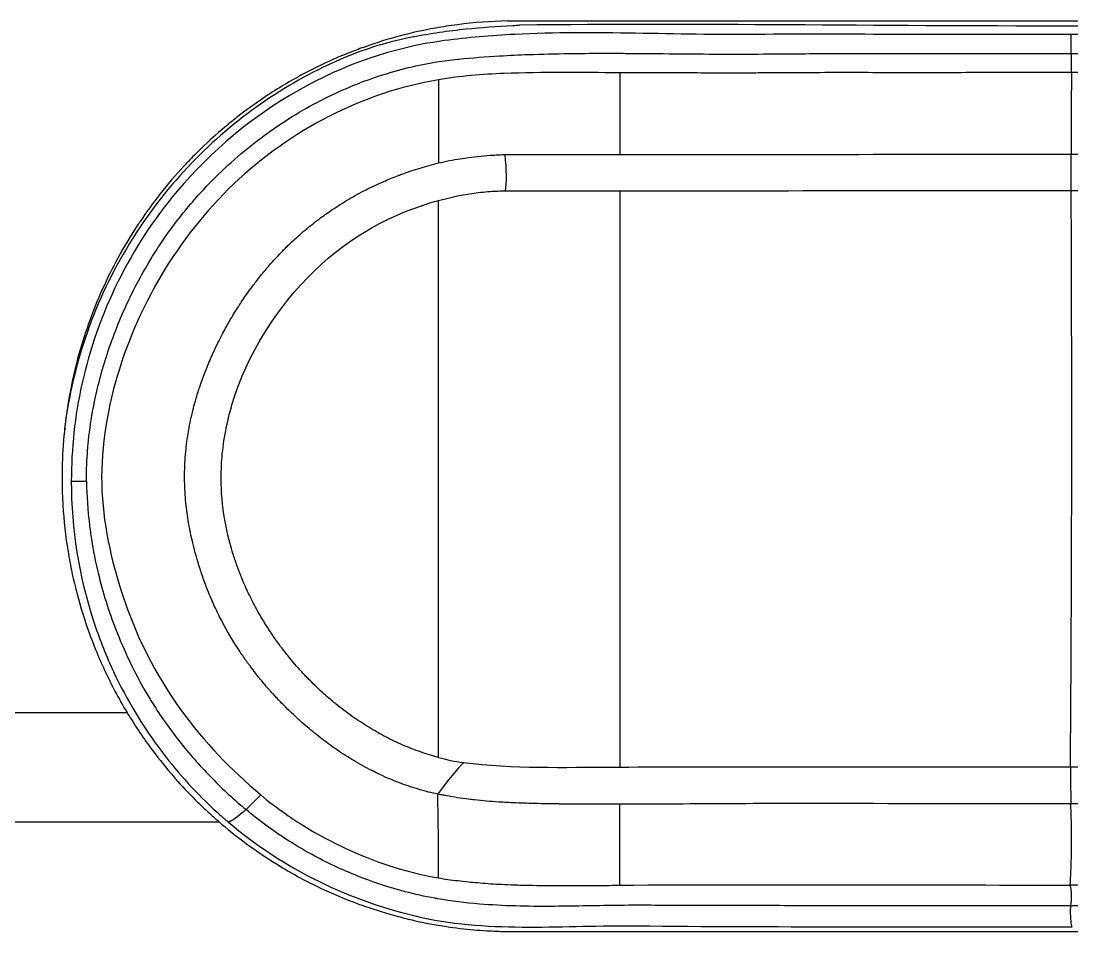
# Model space of a CAD drawing. Header units: millimetres. Extents: x 0 to 4378, y 0 to 2376.
# Drawn here: x 765.62 to 777.22, y 1974.4 to 1984.46 of the extents above; entities that cross this region are included whole.
import ezdxf

# ---------------------------------------------------------------- set-up
doc = ezdxf.new("R2010")
doc.units = ezdxf.units.MM
doc.header["$LTSCALE"] = 0.2

# ---------------------------------------------------------------- blocks, each defined once
blk = doc.blocks.new('A$Ce3085cef_1')
for p, q in [((-6.228, -181.938), (-0.09, -181.938)), ((-0.09, -181.938), (6.228, -181.938)), ((-11.04, -187.015), (-10.872, -187.015)), ((-6.988, -187.523), (-6.988, -187.523)), ((-6.988, -187.906), (-6.988, -187.906)), ((-10.424, -189.566), (-10.424, -189.566)), ((-0.005, -191.927), (0.003, -191.927))]:
    blk.add_line(p, q)
for centre, major_axis, ratio, start_param, end_param in [((-4.974, -184.743), (-0.003, 9.195), 0.001532, 1.32558, 1.425488), ((0.124, -668.912), (0.067, -506.486), 0.000456, 3.424121, 3.430436), ((-6.986, -184.849), (0, -9.199), 0.000256, 4.463745, 4.565611), ((-6.293, -183.492), (-0.027, 0.358), 0.131782, 3.604181, 4.930859), ((0.069, -181.883), (41.488, 0.185), 0.036589, 4.559242, 4.590015), ((-0.007, -183.497), (0, -0.355), 0.003264, 0.504066, 1.824925), ((-6.563, -185.29), (0.478, -4.846), 0.710711, 6.022506, 6.101881), ((-6.921, -190.412), (-0.245, -0.32), 0.075438, 3.612818, 4.92806), ((-0.01, -190.482), (-0.005, 0.357), 0.003776, 0.498716, 1.824805), ((-5.031, -346.399), (0.037, 181.913), 0.000114, 5.731563, 5.741)]:
    blk.add_ellipse(centre, major_axis=major_axis, ratio=ratio, start_param=start_param, end_param=end_param)
for points, knots in [([(-6.228, -181.938), (-6.412, -181.942), (-6.596, -181.955), (-6.778, -181.979), (-6.86, -181.989), (-6.941, -182.002), (-7.023, -182.017), (-7.154, -182.04), (-7.284, -182.069), (-7.413, -182.103), (-7.542, -182.138), (-7.669, -182.177), (-7.795, -182.222), (-7.822, -182.231), (-7.849, -182.241), (-7.876, -182.251), (-8.038, -182.311), (-8.197, -182.38), (-8.351, -182.457), (-8.411, -182.486), (-8.469, -182.517), (-8.528, -182.549), (-8.674, -182.629), (-8.816, -182.716), (-8.954, -182.81), (-9.038, -182.868), (-9.12, -182.928), (-9.201, -182.991), (-9.244, -183.025), (-9.287, -183.059), (-9.329, -183.094), (-9.445, -183.191), (-9.556, -183.292), (-9.663, -183.399), (-9.709, -183.445), (-9.754, -183.492), (-9.798, -183.539), (-9.89, -183.638), (-9.978, -183.742), (-10.062, -183.848), (-10.139, -183.946), (-10.212, -184.047), (-10.282, -184.151), (-10.288, -184.16), (-10.294, -184.169), (-10.301, -184.179), (-10.381, -184.3), (-10.457, -184.426), (-10.527, -184.554), (-10.587, -184.665), (-10.644, -184.778), (-10.695, -184.893), (-10.752, -185.019), (-10.804, -185.148), (-10.85, -185.278), (-10.895, -185.404), (-10.935, -185.533), (-10.97, -185.662), (-10.999, -185.772), (-11.025, -185.884), (-11.047, -185.996), (-11.052, -186.017), (-11.056, -186.039), (-11.06, -186.06), (-11.077, -186.157), (-11.092, -186.255), (-11.104, -186.353), (-11.109, -186.39), (-11.113, -186.427), (-11.117, -186.464), (-11.131, -186.599), (-11.139, -186.734), (-11.142, -186.869), (-11.144, -186.989), (-11.142, -187.108), (-11.136, -187.227), (-11.135, -187.244), (-11.134, -187.261), (-11.133, -187.278), (-11.123, -187.45), (-11.104, -187.621), (-11.076, -187.79), (-11.063, -187.868), (-11.049, -187.945), (-11.033, -188.021), (-11.028, -188.043), (-11.023, -188.065), (-11.018, -188.087), (-10.984, -188.237), (-10.943, -188.386), (-10.896, -188.531), (-10.86, -188.643), (-10.819, -188.753), (-10.776, -188.862), (-10.711, -189.021), (-10.638, -189.178), (-10.558, -189.329), (-10.515, -189.41), (-10.471, -189.489), (-10.424, -189.566)], [-1.064165, -1.064165, -1.064165, -1.064165, -1.007984, -1.007984, -1.007984, -0.982813, -0.982813, -0.982813, -0.942169, -0.942169, -0.942169, -0.901565, -0.901565, -0.901565, -0.892861, -0.892861, -0.892861, -0.840408, -0.840408, -0.840408, -0.820299, -0.820299, -0.820299, -0.769769, -0.769769, -0.769769, -0.738884, -0.738884, -0.738884, -0.722398, -0.722398, -0.722398, -0.676906, -0.676906, -0.676906, -0.657336, -0.657336, -0.657336, -0.61643, -0.61643, -0.61643, -0.578877, -0.578877, -0.578877, -0.575507, -0.575507, -0.575507, -0.531613, -0.531613, -0.531613, -0.493764, -0.493764, -0.493764, -0.452107, -0.452107, -0.452107, -0.411612, -0.411612, -0.411612, -0.377162, -0.377162, -0.377162, -0.370561, -0.370561, -0.370561, -0.340832, -0.340832, -0.340832, -0.329687, -0.329687, -0.329687, -0.288774, -0.288774, -0.288774, -0.252608, -0.252608, -0.252608, -0.24744, -0.24744, -0.24744, -0.195076, -0.195076, -0.195076, -0.171138, -0.171138, -0.171138, -0.164277, -0.164277, -0.164277, -0.117235, -0.117235, -0.117235, -0.08115, -0.08115, -0.08115, -0.028047, -0.028047, -0.028047, -0.000008, -0.000008, -0.000008, -0.000008]), ([(-0.005, -182.086), (-0.582, -182.086), (-1.249, -182.087), (-1.915, -182.086), (-2.004, -182.086), (-2.495, -182.085), (-2.985, -182.081), (-4.368, -182.097), (-5.262, -182.042), (-6.147, -182.086), (-6.406, -182.099), (-6.665, -182.121), (-8.06, -182.304), (-9.121, -182.928), (-10.386, -184.422), (-10.915, -185.499), (-11.04, -186.656), (-11.04, -187.015)], [-110.190469, -110.190469, -110.190469, -110.190469, -108.47688, -108.211247, -108.211247, -108.211247, -106.754335, -106.754335, -104.09027, -104.09027, -104.09027, -103.311035, -103.311035, -99.867736, -99.867736, -97.495612, -96.425052, -96.425052, -96.425052, -96.425052]), ([(-7.269, -182.113), (-7.076, -182.074), (-6.88, -182.046), (-6.684, -182.026), (-6.513, -182.009), (-6.34, -181.997), (-6.168, -181.988), (-6.143, -181.986), (-6.119, -181.985), (-6.094, -181.984)], [0, 0, 0, 0, 0.0591657, 0.0591657, 0.0591657, 0.1108932, 0.1108932, 0.1108932, 0.1183326, 0.1183326, 0.1183326, 0.1183326]), ([(6.102, -181.984), (4.069, -181.961), (2.036, -181.992), (0.004, -181.994), (-2.242, -181.996), (-4.07, -181.961), (-6.094, -181.984)], [-1.156807, -1.156807, -1.156807, -1.156807, -0.607264, -0.607264, -0.607264, 0, 0, 0, 0]), ([(11.045, -187.015), (11.045, -186.656), (10.92, -185.498), (10.391, -184.422), (9.127, -182.928), (8.065, -182.304), (6.67, -182.121), (6.412, -182.099), (6.153, -182.086), (5.267, -182.042), (4.373, -182.097), (2.99, -182.081), (2.5, -182.085), (2.01, -182.086), (1.92, -182.086), (1.252, -182.087), (0.58, -182.086), (-0.002, -182.086), (-0.005, -182.086)], [-123.959245, -123.959245, -123.959245, -123.959245, -122.889524, -120.519259, -120.519259, -117.078659, -117.078659, -116.300035, -116.300035, -116.300035, -113.638059, -113.638059, -112.182288, -112.182288, -112.182288, -111.916864, -110.197458, -110.190469, -110.190469, -110.190469, -110.190469]), ([(-7.269, -182.113), (-7.53, -182.166), (-7.786, -182.241), (-8.644, -182.605), (-9.198, -182.985), (-9.911, -183.705), (-10.133, -183.98), (-10.523, -184.581), (-10.689, -184.908), (-10.949, -185.588), (-11.042, -185.941), (-11.106, -186.372), (-11.115, -186.445), (-11.122, -186.519)], [-6.828206, -6.828206, -6.828206, -6.828206, -6.019079, -6.019079, -4.012719, -4.012719, -2.945999, -2.945999, -1.839413, -1.839413, -0.737114, -0.737114, -0.514398, -0.514398, -0.514398, -0.514398]), ([(-10.872, -187.015), (-10.872, -187.008), (-10.872, -187.002), (-10.872, -186.996), (-10.873, -186.886), (-10.869, -186.776), (-10.86, -186.666), (-10.858, -186.647), (-10.857, -186.627), (-10.855, -186.608), (-10.843, -186.487), (-10.827, -186.366), (-10.805, -186.246), (-10.803, -186.236), (-10.801, -186.225), (-10.799, -186.214), (-10.783, -186.128), (-10.764, -186.041), (-10.743, -185.956), (-10.696, -185.765), (-10.637, -185.577), (-10.567, -185.393), (-10.495, -185.203), (-10.412, -185.018), (-10.317, -184.838), (-10.22, -184.654), (-10.112, -184.476), (-9.992, -184.305), (-9.896, -184.169), (-9.794, -184.037), (-9.684, -183.912), (-9.681, -183.908), (-9.677, -183.904), (-9.674, -183.9), (-9.508, -183.711), (-9.327, -183.535), (-9.133, -183.374), (-8.941, -183.215), (-8.737, -183.072), (-8.524, -182.945), (-8.317, -182.823), (-8.102, -182.718), (-7.88, -182.63), (-7.671, -182.548), (-7.456, -182.482), (-7.238, -182.434), (-7.085, -182.4), (-6.931, -182.375), (-6.775, -182.36), (-6.771, -182.359), (-6.768, -182.359), (-6.764, -182.359), (-6.614, -182.344), (-6.464, -182.332), (-6.314, -182.323), (-6.207, -182.317), (-6.101, -182.312), (-5.994, -182.308), (-5.695, -182.297), (-5.394, -182.294), (-5.093, -182.294), (-5.029, -182.295), (-4.965, -182.295), (-4.9, -182.295), (-4.727, -182.296), (-4.553, -182.298), (-4.379, -182.3), (-4.212, -182.301), (-4.044, -182.303), (-3.877, -182.303), (-3.719, -182.304), (-3.561, -182.304), (-3.403, -182.302), (-3.158, -182.3), (-2.913, -182.298), (-2.669, -182.298), (-2.426, -182.297), (-2.184, -182.297), (-1.942, -182.297), (-1.861, -182.297), (-1.78, -182.297), (-1.699, -182.297), (-1.473, -182.297), (-1.248, -182.297), (-1.022, -182.297), (-0.797, -182.297), (-0.572, -182.296), (-0.347, -182.296), (-0.233, -182.296), (-0.119, -182.296), (-0.005, -182.296)], [-13.766731, -13.766731, -13.766731, -13.766731, -13.746995, -13.746995, -13.746995, -13.409716, -13.409716, -13.409716, -13.350725, -13.350725, -13.350725, -12.979175, -12.979175, -12.979175, -12.945824, -12.945824, -12.945824, -12.677572, -12.677572, -12.677572, -12.080243, -12.080243, -12.080243, -11.463835, -11.463835, -11.463835, -10.831555, -10.831555, -10.831555, -10.325215, -10.325215, -10.325215, -10.30945, -10.30945, -10.30945, -9.543582, -9.543582, -9.543582, -8.785592, -8.785592, -8.785592, -8.053263, -8.053263, -8.053263, -7.36429, -7.36429, -7.36429, -6.88347, -6.88347, -6.88347, -6.871733, -6.871733, -6.871733, -6.408968, -6.408968, -6.408968, -6.081563, -6.081563, -6.081563, -5.161042, -5.161042, -5.161042, -4.964439, -4.964439, -4.964439, -4.433321, -4.433321, -4.433321, -3.9231, -3.9231, -3.9231, -3.441356, -3.441356, -3.441356, -2.696653, -2.696653, -2.696653, -1.960448, -1.960448, -1.960448, -1.714274, -1.714274, -1.714274, -1.029294, -1.029294, -1.029294, -0.345927, -0.345927, -0.345927, 0, 0, 0, 0]), ([(-0.005, -182.296), (1.131, -182.3), (2.266, -182.293), (4.528, -182.313), (5.655, -182.248), (7.891, -182.472), (8.943, -183.057), (10.429, -184.763), (10.876, -185.889), (10.877, -187.015)], [0, 0, 0, 0, 3.441683, 3.441683, 6.883366, 6.883366, 10.325049, 10.325049, 13.766731, 13.766731, 13.766731, 13.766731]), ([(-0.004, -182.506), (-0.293, -182.506), (-0.582, -182.507), (-0.871, -182.507), (-1.134, -182.508), (-1.398, -182.509), (-1.661, -182.509), (-1.921, -182.509), (-2.18, -182.508), (-2.44, -182.508), (-2.47, -182.508), (-2.5, -182.508), (-2.529, -182.508), (-2.792, -182.508), (-3.054, -182.509), (-3.317, -182.511), (-3.381, -182.511), (-3.445, -182.512), (-3.509, -182.512), (-3.669, -182.513), (-3.829, -182.512), (-3.989, -182.512), (-4.023, -182.512), (-4.056, -182.512), (-4.089, -182.512), (-4.334, -182.511), (-4.578, -182.51), (-4.823, -182.51), (-4.847, -182.51), (-4.871, -182.51), (-4.895, -182.51), (-4.926, -182.51), (-4.957, -182.51), (-4.988, -182.511)], [13.589468, 13.589468, 13.589468, 13.589468, 14.478999, 14.478999, 14.478999, 15.291102, 15.291102, 15.291102, 16.09106, 16.09106, 16.09106, 16.183244, 16.183244, 16.183244, 16.992551, 16.992551, 16.992551, 17.190077, 17.190077, 17.190077, 17.683915, 17.683915, 17.683915, 17.785978, 17.785978, 17.785978, 18.541668, 18.541668, 18.541668, 18.616419, 18.616419, 18.616419, 18.712231, 18.712231, 18.712231, 18.712231]), ([(4.994, -182.511), (4.75, -182.509), (4.506, -182.51), (4.261, -182.511), (4.239, -182.511), (4.217, -182.511), (4.195, -182.511), (4.013, -182.512), (3.832, -182.512), (3.65, -182.512), (3.605, -182.512), (3.56, -182.512), (3.514, -182.512), (3.484, -182.512), (3.454, -182.512), (3.424, -182.512), (3.39, -182.511), (3.356, -182.511), (3.322, -182.511), (3.067, -182.509), (2.812, -182.509), (2.557, -182.508), (2.523, -182.508), (2.489, -182.508), (2.456, -182.508), (2.193, -182.508), (1.93, -182.509), (1.666, -182.509), (1.378, -182.509), (1.09, -182.508), (0.802, -182.507), (0.538, -182.507), (0.274, -182.506), (0.01, -182.506), (0.005, -182.506), (0, -182.506), (-0.004, -182.506)], [-18.712231, -18.712231, -18.712231, -18.712231, -17.96021, -17.96021, -17.96021, -17.892214, -17.892214, -17.892214, -17.333339, -17.333339, -17.333339, -17.194469, -17.194469, -17.194469, -17.101944, -17.101944, -17.101944, -16.997475, -16.997475, -16.997475, -16.213042, -16.213042, -16.213042, -16.10971, -16.10971, -16.10971, -15.300883, -15.300883, -15.300883, -14.415103, -14.415103, -14.415103, -13.60411, -13.60411, -13.60411, -13.589462, -13.589462, -13.589462, -13.589462]), ([(-6.988, -182.587), (-7.828, -182.727), (-8.622, -183.141), (-9.87, -184.329), (-10.325, -185.102), (-10.671, -186.349), (-10.728, -186.78), (-10.666, -187.626), (-10.561, -188.043), (-10.27, -188.832), (-10.074, -189.203), (-9.575, -189.887), (-9.277, -190.2), (-8.948, -190.472)], [20.788547, 20.788547, 20.788547, 20.788547, 23.444982, 23.444982, 26.101901, 26.101901, 27.43036, 27.43036, 28.758819, 28.758819, 30.087278, 30.087278, 31.415738, 31.415738, 31.415738, 31.415738]), ([(-6.988, -183.504), (-6.909, -183.486), (-6.829, -183.47), (-6.748, -183.457), (-6.718, -183.453), (-6.688, -183.448), (-6.658, -183.444), (-6.566, -183.432), (-6.473, -183.423), (-6.381, -183.417), (-6.362, -183.416), (-6.344, -183.415), (-6.325, -183.414), (-6.301, -183.413), (-6.277, -183.412), (-6.253, -183.411)], [16.2046937, 16.2046937, 16.2046937, 16.2046937, 16.4453291, 16.4453291, 16.4453291, 16.5350251, 16.5350251, 16.5350251, 16.8093014, 16.8093014, 16.8093014, 16.8635253, 16.8635253, 16.8635253, 16.9347143, 16.9347143, 16.9347143, 16.9347143]), ([(-4.988, -183.412), (-4.576, -183.411), (-4.163, -183.411), (-3.336, -183.41), (-2.921, -183.41), (-1.673, -183.408), (-0.84, -183.407), (-0.006, -183.407)], [-0.500411, -0.500411, -0.500411, -0.500411, -0.3751556, -0.3751556, -0.2502055, -0.2502055, -0.0000001, -0.0000001, -0.0000001, -0.0000001]), ([(-0.006, -183.407), (0.83, -183.407), (1.665, -183.408), (2.708, -183.409), (2.916, -183.41), (3.281, -183.41), (3.437, -183.41), (4.06, -183.411), (4.527, -183.411), (4.994, -183.412)], [-0.5012623, -0.5012623, -0.5012623, -0.5012623, -0.2506621, -0.2506621, -0.1880427, -0.1880427, -0.1410103, -0.1410103, -0.0000618, -0.0000618, -0.0000618, -0.0000618]), ([(-6.997, -190.465), (-7.065, -190.451), (-7.131, -190.434), (-7.195, -190.416), (-7.264, -190.396), (-7.332, -190.373), (-7.4, -190.348), (-7.468, -190.323), (-7.535, -190.295), (-7.601, -190.265), (-7.667, -190.234), (-7.733, -190.201), (-7.798, -190.167), (-7.832, -190.148), (-7.866, -190.128), (-7.9, -190.109), (-7.93, -190.091), (-7.96, -190.073), (-7.99, -190.054), (-8.053, -190.015), (-8.115, -189.973), (-8.176, -189.929), (-8.238, -189.885), (-8.298, -189.839), (-8.357, -189.791), (-8.409, -189.749), (-8.46, -189.705), (-8.511, -189.661), (-8.518, -189.654), (-8.525, -189.648), (-8.532, -189.641), (-8.565, -189.611), (-8.598, -189.58), (-8.63, -189.549), (-8.656, -189.524), (-8.681, -189.499), (-8.706, -189.473), (-8.741, -189.439), (-8.774, -189.403), (-8.807, -189.368), (-8.817, -189.357), (-8.828, -189.345), (-8.838, -189.334), (-8.845, -189.326), (-8.853, -189.317), (-8.861, -189.308), (-8.879, -189.287), (-8.898, -189.266), (-8.916, -189.244), (-8.947, -189.207), (-8.978, -189.169), (-9.008, -189.131), (-9.026, -189.107), (-9.044, -189.083), (-9.062, -189.059), (-9.07, -189.049), (-9.078, -189.038), (-9.085, -189.028), (-9.11, -188.994), (-9.134, -188.959), (-9.158, -188.925), (-9.172, -188.904), (-9.185, -188.884), (-9.199, -188.864), (-9.231, -188.815), (-9.262, -188.765), (-9.291, -188.714), (-9.316, -188.672), (-9.34, -188.63), (-9.363, -188.587), (-9.377, -188.561), (-9.39, -188.535), (-9.404, -188.508), (-9.409, -188.497), (-9.415, -188.486), (-9.421, -188.475), (-9.446, -188.422), (-9.471, -188.37), (-9.494, -188.316), (-9.495, -188.313), (-9.497, -188.31), (-9.498, -188.307), (-9.511, -188.275), (-9.524, -188.244), (-9.537, -188.212), (-9.555, -188.165), (-9.573, -188.117), (-9.59, -188.069), (-9.606, -188.021), (-9.622, -187.973), (-9.637, -187.925), (-9.639, -187.919), (-9.641, -187.913), (-9.642, -187.907), (-9.655, -187.867), (-9.666, -187.826), (-9.677, -187.785), (-9.688, -187.744), (-9.698, -187.703), (-9.707, -187.662), (-9.716, -187.626), (-9.724, -187.59), (-9.731, -187.553), (-9.734, -187.536), (-9.738, -187.518), (-9.741, -187.501), (-9.748, -187.464), (-9.754, -187.428), (-9.759, -187.391), (-9.764, -187.354), (-9.769, -187.318), (-9.773, -187.281), (-9.777, -187.241), (-9.781, -187.202), (-9.783, -187.163), (-9.785, -187.138), (-9.786, -187.113), (-9.787, -187.089), (-9.788, -187.078), (-9.788, -187.067), (-9.789, -187.057), (-9.789, -187.031), (-9.79, -187.005), (-9.79, -186.979), (-9.79, -186.957), (-9.79, -186.934), (-9.79, -186.912), (-9.789, -186.869), (-9.787, -186.825), (-9.785, -186.782), (-9.782, -186.741), (-9.778, -186.7), (-9.774, -186.659), (-9.772, -186.641), (-9.77, -186.623), (-9.768, -186.604), (-9.763, -186.566), (-9.757, -186.527), (-9.751, -186.488), (-9.748, -186.469), (-9.744, -186.45), (-9.741, -186.432), (-9.737, -186.411), (-9.733, -186.39), (-9.729, -186.369), (-9.721, -186.331), (-9.713, -186.293), (-9.704, -186.256), (-9.696, -186.225), (-9.689, -186.195), (-9.68, -186.165), (-9.674, -186.142), (-9.668, -186.12), (-9.662, -186.098), (-9.655, -186.075), (-9.648, -186.051), (-9.64, -186.028), (-9.635, -186.01), (-9.629, -185.992), (-9.623, -185.974), (-9.612, -185.941), (-9.601, -185.909), (-9.589, -185.876), (-9.57, -185.825), (-9.551, -185.775), (-9.53, -185.725), (-9.508, -185.672), (-9.484, -185.619), (-9.46, -185.567), (-9.444, -185.532), (-9.427, -185.498), (-9.41, -185.464), (-9.407, -185.458), (-9.404, -185.453), (-9.401, -185.447), (-9.387, -185.418), (-9.372, -185.389), (-9.356, -185.361), (-9.332, -185.316), (-9.308, -185.272), (-9.282, -185.228), (-9.251, -185.174), (-9.218, -185.122), (-9.184, -185.07), (-9.172, -185.05), (-9.159, -185.03), (-9.145, -185.011), (-9.112, -184.961), (-9.076, -184.911), (-9.04, -184.862), (-9.027, -184.845), (-9.014, -184.828), (-9, -184.81), (-8.984, -184.79), (-8.968, -184.769), (-8.952, -184.749), (-8.919, -184.709), (-8.886, -184.669), (-8.852, -184.63), (-8.811, -184.583), (-8.769, -184.538), (-8.726, -184.493), (-8.713, -184.48), (-8.7, -184.466), (-8.687, -184.453), (-8.674, -184.44), (-8.662, -184.428), (-8.649, -184.416), (-8.628, -184.395), (-8.607, -184.375), (-8.586, -184.356), (-8.564, -184.335), (-8.541, -184.315), (-8.519, -184.295), (-8.512, -184.289), (-8.506, -184.283), (-8.499, -184.278), (-8.449, -184.234), (-8.397, -184.192), (-8.344, -184.151), (-8.331, -184.141), (-8.317, -184.13), (-8.303, -184.12), (-8.257, -184.086), (-8.211, -184.053), (-8.164, -184.021), (-8.103, -183.98), (-8.041, -183.941), (-7.978, -183.904), (-7.915, -183.867), (-7.852, -183.832), (-7.787, -183.799), (-7.723, -183.767), (-7.658, -183.736), (-7.592, -183.708), (-7.542, -183.686), (-7.492, -183.665), (-7.441, -183.646), (-7.425, -183.64), (-7.41, -183.634), (-7.394, -183.628), (-7.327, -183.603), (-7.26, -183.581), (-7.192, -183.56), (-7.125, -183.54), (-7.057, -183.521), (-6.988, -183.504)], [6.83821, 6.83821, 6.83821, 6.83821, 7.035196, 7.035196, 7.035196, 7.24588, 7.24588, 7.24588, 7.459046, 7.459046, 7.459046, 7.674463, 7.674463, 7.674463, 7.789747, 7.789747, 7.789747, 7.89189, 7.89189, 7.89189, 8.111321, 8.111321, 8.111321, 8.332876, 8.332876, 8.332876, 8.528761, 8.528761, 8.528761, 8.556678, 8.556678, 8.556678, 8.687865, 8.687865, 8.687865, 8.792515, 8.792515, 8.792515, 8.935299, 8.935299, 8.935299, 8.97936, 8.97936, 8.97936, 9.013021, 9.013021, 9.013021, 9.09548, 9.09548, 9.09548, 9.237999, 9.237999, 9.237999, 9.325519, 9.325519, 9.325519, 9.363649, 9.363649, 9.363649, 9.487367, 9.487367, 9.487367, 9.55889, 9.55889, 9.55889, 9.730713, 9.730713, 9.730713, 9.87318, 9.87318, 9.87318, 9.959321, 9.959321, 9.959321, 9.996237, 9.996237, 9.996237, 10.166447, 10.166447, 10.166447, 10.176737, 10.176737, 10.176737, 10.27664, 10.27664, 10.27664, 10.426065, 10.426065, 10.426065, 10.575489, 10.575489, 10.575489, 10.593515, 10.593515, 10.593515, 10.717927, 10.717927, 10.717927, 10.842339, 10.842339, 10.842339, 10.95145, 10.95145, 10.95145, 11.003993, 11.003993, 11.003993, 11.112709, 11.112709, 11.112709, 11.222716, 11.222716, 11.222716, 11.339584, 11.339584, 11.339584, 11.41292, 11.41292, 11.41292, 11.444256, 11.444256, 11.444256, 11.520181, 11.520181, 11.520181, 11.586547, 11.586547, 11.586547, 11.714284, 11.714284, 11.714284, 11.834829, 11.834829, 11.834829, 11.888165, 11.888165, 11.888165, 12.00275, 12.00275, 12.00275, 12.058849, 12.058849, 12.058849, 12.121438, 12.121438, 12.121438, 12.234436, 12.234436, 12.234436, 12.326407, 12.326407, 12.326407, 12.394351, 12.394351, 12.394351, 12.4652, 12.4652, 12.4652, 12.5211, 12.5211, 12.5211, 12.622511, 12.622511, 12.622511, 12.780422, 12.780422, 12.780422, 12.94923, 12.94923, 12.94923, 13.060634, 13.060634, 13.060634, 13.079346, 13.079346, 13.079346, 13.174152, 13.174152, 13.174152, 13.322337, 13.322337, 13.322337, 13.503367, 13.503367, 13.503367, 13.571697, 13.571697, 13.571697, 13.748844, 13.748844, 13.748844, 13.812632, 13.812632, 13.812632, 13.888622, 13.888622, 13.888622, 14.040099, 14.040099, 14.040099, 14.220627, 14.220627, 14.220627, 14.27594, 14.27594, 14.27594, 14.3272, 14.3272, 14.3272, 14.411689, 14.411689, 14.411689, 14.500195, 14.500195, 14.500195, 14.52569, 14.52569, 14.52569, 14.72074, 14.72074, 14.72074, 14.771232, 14.771232, 14.771232, 14.938332, 14.938332, 14.938332, 15.153686, 15.153686, 15.153686, 15.366755, 15.366755, 15.366755, 15.578085, 15.578085, 15.578085, 15.738236, 15.738236, 15.738236, 15.78803, 15.78803, 15.78803, 15.996841, 15.996841, 15.996841, 16.204651, 16.204651, 16.204651, 16.204651]), ([(-6.988, -183.918), (-6.869, -183.885), (-6.746, -183.859), (-6.554, -183.83), (-6.486, -183.823), (-6.361, -183.814), (-6.305, -183.812), (-6.248, -183.811)], [0.00001173, 0.00001173, 0.00001173, 0.00001173, 0.03757428, 0.03757428, 0.05817383, 0.05817383, 0.07513572, 0.07513572, 0.07513572, 0.07513572]), ([(-6.248, -183.811), (-6.049, -183.812), (-5.768, -183.811), (-5.371, -183.811), (-5.177, -183.81), (-4.988, -183.811)], [0, 0, 0, 0, 0.060559, 0.060559, 0.1208728, 0.1208728, 0.1208728, 0.1208728]), ([(-4.988, -183.811), (-4.988, -183.969), (-4.989, -184.129), (-4.989, -184.453), (-4.989, -184.618), (-4.989, -184.95), (-4.989, -185.116), (-4.989, -185.445), (-4.989, -185.607), (-4.989, -185.932), (-4.989, -186.096), (-4.989, -186.425), (-4.989, -186.59), (-4.989, -186.844), (-4.989, -186.932), (-4.989, -187.196), (-4.989, -187.373), (-4.989, -187.733), (-4.989, -187.915), (-4.989, -188.283), (-4.989, -188.468), (-4.989, -188.838), (-4.989, -189.023), (-4.989, -189.316), (-4.989, -189.423), (-4.989, -189.742), (-4.988, -189.955), (-4.988, -190.17)], [1.942734, 1.942734, 1.942734, 1.942734, 2.457474, 2.457474, 2.98419, 2.98419, 3.510907, 3.510907, 4.015962, 4.015962, 4.522549, 4.522549, 5.027309, 5.027309, 5.294969, 5.294969, 5.829294, 5.829294, 6.374332, 6.374332, 6.921029, 6.921029, 7.461655, 7.461655, 7.771433, 7.771433, 8.384461, 8.384461, 8.384461, 8.384461]), ([(-0.015, -190.169), (-0.01, -189.59), (-0.007, -189.02), (-0.001, -187.575), (0, -186.714), (-0.001, -185.329), (-0.003, -184.794), (-0.005, -184.114), (-0.006, -183.96), (-0.006, -183.808)], [0.073579, 0.073579, 0.073579, 0.073579, 1.773456, 1.773456, 4.450629, 4.450629, 6.187837, 6.187837, 6.697117, 6.697117, 6.697117, 6.697117]), ([(-9.267, -186.173), (-9.101, -185.612), (-8.774, -185.096), (-7.972, -184.32), (-7.497, -184.055), (-6.988, -183.918)], [12.517617, 12.517617, 12.517617, 12.517617, 14.410588, 14.410588, 16.122661, 16.122661, 16.122661, 16.122661]), ([(-6.988, -190.06), (-6.988, -189.856), (-6.988, -189.652), (-6.988, -188.631), (-6.988, -187.796), (-6.988, -186.95), (-6.988, -186.936), (-6.988, -186.076), (-6.988, -185.234), (-6.988, -184.258), (-6.988, -184.087), (-6.988, -183.918)], [-8.25646, -8.25646, -8.25646, -8.25646, -7.624618, -7.624618, -5.1247, -5.1247, -5.082989, -5.082989, -2.541442, -2.541442, -1.993005, -1.993005, -1.993005, -1.993005]), ([(-9.299, -187.663), (-9.375, -187.366), (-9.404, -187.057), (-9.36, -186.553), (-9.323, -186.361), (-9.267, -186.173)], [10.889931, 10.889931, 10.889931, 10.889931, 11.886462, 11.886462, 12.517617, 12.517617, 12.517617, 12.517617]), ([(-11.04, -187.015), (-11.041, -187.54), (-10.956, -188.063), (-10.795, -188.556), (-10.736, -188.736), (-10.667, -188.912), (-10.589, -189.082), (-10.584, -189.092), (-10.579, -189.103), (-10.575, -189.113), (-10.428, -189.426), (-10.247, -189.725), (-10.035, -190.005), (-9.856, -190.24), (-9.655, -190.461), (-9.432, -190.664), (-9.411, -190.682), (-9.391, -190.701), (-9.37, -190.719), (-9.359, -190.729), (-9.349, -190.738), (-9.338, -190.747), (-9.333, -190.752), (-9.328, -190.756), (-9.322, -190.761), (-9.32, -190.763), (-9.317, -190.765), (-9.314, -190.767), (-9.313, -190.769), (-9.312, -190.77), (-9.31, -190.771), (-9.31, -190.771), (-9.309, -190.772), (-9.308, -190.772), (-9.308, -190.773), (-9.308, -190.773), (-9.307, -190.773), (-9.307, -190.773), (-9.307, -190.774), (-9.307, -190.774), (-9.307, -190.774), (-9.307, -190.774), (-9.307, -190.774), (-9.307, -190.774), (-9.306, -190.774), (-9.306, -190.774), (-9.306, -190.774), (-9.306, -190.774), (-9.306, -190.774)], [-96.425052, -96.425052, -96.425052, -96.425052, -94.855413, -94.855413, -94.855413, -94.283051, -94.283051, -94.283051, -94.248501, -94.248501, -94.248501, -93.1948, -93.1948, -93.1948, -92.305812, -92.305812, -92.305812, -92.223431, -92.223431, -92.223431, -92.182241, -92.182241, -92.182241, -92.161645, -92.161645, -92.161645, -92.151348, -92.151348, -92.151348, -92.146199, -92.146199, -92.146199, -92.143625, -92.143625, -92.143625, -92.142337, -92.142337, -92.142337, -92.141694, -92.141694, -92.141694, -92.141372, -92.141372, -92.141372, -92.141211, -92.141211, -92.141211, -92.14105, -92.14105, -92.14105, -92.14105]), ([(-10.872, -187.015), (-10.87, -187.174), (-10.86, -187.334), (-10.841, -187.492), (-10.834, -187.546), (-10.826, -187.6), (-10.818, -187.654), (-10.798, -187.779), (-10.774, -187.903), (-10.744, -188.026), (-10.693, -188.239), (-10.627, -188.447), (-10.549, -188.65), (-10.503, -188.767), (-10.453, -188.883), (-10.399, -188.996), (-10.396, -189.002), (-10.393, -189.008), (-10.391, -189.014), (-10.389, -189.017), (-10.388, -189.02), (-10.386, -189.023), (-10.322, -189.157), (-10.25, -189.289), (-10.171, -189.417), (-10.158, -189.439), (-10.144, -189.461), (-10.13, -189.483), (-10.037, -189.63), (-9.934, -189.773), (-9.824, -189.911), (-9.719, -190.043), (-9.606, -190.169), (-9.487, -190.29), (-9.368, -190.411), (-9.243, -190.527), (-9.111, -190.636)], [-41.323422, -41.323422, -41.323422, -41.323422, -40.832262, -40.832262, -40.832262, -40.663694, -40.663694, -40.663694, -40.272392, -40.272392, -40.272392, -39.595899, -39.595899, -39.595899, -39.2015, -39.2015, -39.2015, -39.181422, -39.181422, -39.181422, -39.171166, -39.171166, -39.171166, -38.702583, -38.702583, -38.702583, -38.622461, -38.622461, -38.622461, -38.079127, -38.079127, -38.079127, -37.559274, -37.559274, -37.559274, -37.039421, -37.039421, -37.039421, -37.039421]), ([(-6.988, -190.06), (-7.055, -190.043), (-7.121, -190.022), (-7.186, -190), (-7.251, -189.977), (-7.316, -189.952), (-7.38, -189.924), (-7.445, -189.896), (-7.508, -189.866), (-7.571, -189.833), (-7.634, -189.8), (-7.697, -189.765), (-7.758, -189.727), (-7.82, -189.69), (-7.881, -189.65), (-7.94, -189.608), (-8.001, -189.565), (-8.06, -189.52), (-8.117, -189.474), (-8.126, -189.467), (-8.134, -189.46), (-8.143, -189.453), (-8.193, -189.412), (-8.241, -189.369), (-8.289, -189.325), (-8.333, -189.285), (-8.376, -189.242), (-8.418, -189.199), (-8.43, -189.187), (-8.442, -189.175), (-8.454, -189.163), (-8.482, -189.133), (-8.51, -189.103), (-8.537, -189.072), (-8.561, -189.046), (-8.584, -189.019), (-8.607, -188.992), (-8.609, -188.99), (-8.611, -188.987), (-8.613, -188.985), (-8.63, -188.963), (-8.648, -188.942), (-8.665, -188.92), (-8.687, -188.892), (-8.709, -188.864), (-8.731, -188.835), (-8.742, -188.82), (-8.753, -188.805), (-8.764, -188.79), (-8.79, -188.754), (-8.815, -188.718), (-8.839, -188.681), (-8.841, -188.678), (-8.844, -188.675), (-8.846, -188.671), (-8.867, -188.64), (-8.887, -188.608), (-8.907, -188.575), (-8.934, -188.531), (-8.961, -188.487), (-8.986, -188.442), (-9.005, -188.406), (-9.025, -188.371), (-9.043, -188.335), (-9.071, -188.279), (-9.098, -188.224), (-9.123, -188.167), (-9.132, -188.147), (-9.14, -188.127), (-9.149, -188.107), (-9.156, -188.09), (-9.163, -188.073), (-9.17, -188.055), (-9.185, -188.018), (-9.199, -187.98), (-9.213, -187.943), (-9.228, -187.899), (-9.243, -187.856), (-9.256, -187.812), (-9.268, -187.775), (-9.278, -187.738), (-9.288, -187.701), (-9.292, -187.688), (-9.295, -187.676), (-9.299, -187.663)], [7.1416, 7.1416, 7.1416, 7.1416, 7.364308, 7.364308, 7.364308, 7.59008, 7.59008, 7.59008, 7.818678, 7.818678, 7.818678, 8.050304, 8.050304, 8.050304, 8.285184, 8.285184, 8.285184, 8.523794, 8.523794, 8.523794, 8.558737, 8.558737, 8.558737, 8.766918, 8.766918, 8.766918, 8.961199, 8.961199, 8.961199, 9.016062, 9.016062, 9.016062, 9.148317, 9.148317, 9.148317, 9.262333, 9.262333, 9.262333, 9.27271, 9.27271, 9.27271, 9.362054, 9.362054, 9.362054, 9.478401, 9.478401, 9.478401, 9.538387, 9.538387, 9.538387, 9.680874, 9.680874, 9.680874, 9.693563, 9.693563, 9.693563, 9.815942, 9.815942, 9.815942, 9.982625, 9.982625, 9.982625, 10.113074, 10.113074, 10.113074, 10.313039, 10.313039, 10.313039, 10.383121, 10.383121, 10.383121, 10.44383, 10.44383, 10.44383, 10.573628, 10.573628, 10.573628, 10.722558, 10.722558, 10.722558, 10.847681, 10.847681, 10.847681, 10.889912, 10.889912, 10.889912, 10.889912]), ([(-40.94, -189.566), (-40.94, -189.566), (-40.937, -189.566), (-40.887, -189.566), (-40.651, -189.566), (-39.801, -189.566), (-39.184, -189.566), (-37.612, -189.566), (-36.654, -189.566), (-34.387, -189.566), (-33.077, -189.566), (-30.201, -189.566), (-28.624, -189.566), (-25.19, -189.566), (-23.331, -189.566), (-18.004, -189.566), (-14.3, -189.566), (-10.424, -189.566)], [-0.5034941, -0.5034941, -0.5034941, -0.5034941, -0.4959406, -0.4959406, -0.4320026, -0.4320026, -0.3680646, -0.3680646, -0.3041266, -0.3041266, -0.2401886, -0.2401886, -0.1762506, -0.1762506, -0.1123126, -0.1123126, -0.0000001, -0.0000001, -0.0000001, -0.0000001]), ([(-10.424, -189.566), (-10.421, -189.571), (-10.418, -189.577), (-10.399, -189.608), (-10.381, -189.636), (-10.342, -189.698), (-10.321, -189.731), (-10.256, -189.828), (-10.211, -189.892), (-10.095, -190.049), (-10.022, -190.141), (-9.92, -190.261), (-9.894, -190.291), (-9.797, -190.4), (-9.723, -190.477), (-9.609, -190.59), (-9.57, -190.627), (-9.511, -190.681), (-9.491, -190.699), (-9.45, -190.736), (-9.429, -190.754), (-9.411, -190.769)], [-0.1324941, -0.1324941, -0.1324941, -0.1324941, -0.1307841, -0.1307841, -0.1220065, -0.1220065, -0.1121563, -0.1121563, -0.0925367, -0.0925367, -0.0633197, -0.0633197, -0.0535105, -0.0535105, -0.0270584, -0.0270584, -0.0138409, -0.0138409, -0.0072316, -0.0072316, -0.0000188, -0.0000188, -0.0000188, -0.0000188]), ([(-4.988, -190.17), (-5.009, -190.17), (-5.029, -190.17), (-5.605, -190.172), (-6.162, -190.19), (-6.714, -190.118)], [5.06648, 5.06648, 5.06648, 5.06648, 5.128657, 5.128657, 6.83821, 6.83821, 6.83821, 6.83821]), ([(-0.015, -190.169), (-0.576, -190.169), (-1.137, -190.168), (-2.257, -190.168), (-2.817, -190.167), (-3.915, -190.168), (-4.452, -190.168), (-4.988, -190.17)], [0, 0, 0, 0, 1.709554, 1.709554, 3.419104, 3.419104, 5.066451, 5.066451, 5.066451, 5.066451]), ([(4.994, -190.17), (4.452, -190.168), (3.908, -190.168), (2.24, -190.167), (1.112, -190.169), (-0.015, -190.169)], [-5.096168, -5.096168, -5.096168, -5.096168, -3.43283, -3.43283, 0, 0, 0, 0]), ([(-8.948, -190.472), (-8.862, -190.552), (-8.766, -190.619), (-8.638, -190.709), (-8.606, -190.731), (-8.515, -190.791), (-8.375, -190.882), (-7.895, -191.128), (-7.472, -191.308), (-6.988, -191.389)], [0.000001, 0.000001, 0.000001, 0.000001, 0.03511846, 0.03511846, 0.04678843, 0.04678843, 0.06794488, 0.06794488, 0.0970505, 0.0970505, 0.0970505, 0.0970505]), ([(-4.988, -190.577), (-5.038, -190.577), (-5.087, -190.577), (-5.137, -190.576), (-5.171, -190.576), (-5.204, -190.576), (-5.238, -190.576), (-5.247, -190.576), (-5.256, -190.576), (-5.266, -190.576), (-5.285, -190.576), (-5.304, -190.576), (-5.323, -190.576), (-5.428, -190.575), (-5.534, -190.575), (-5.639, -190.574), (-5.645, -190.574), (-5.651, -190.574), (-5.657, -190.573), (-5.745, -190.572), (-5.832, -190.571), (-5.92, -190.569), (-5.944, -190.568), (-5.967, -190.568), (-5.991, -190.567), (-6.065, -190.565), (-6.139, -190.563), (-6.213, -190.559), (-6.22, -190.558), (-6.228, -190.558), (-6.235, -190.557), (-6.265, -190.556), (-6.294, -190.554), (-6.324, -190.552), (-6.413, -190.546), (-6.502, -190.538), (-6.591, -190.529), (-6.613, -190.526), (-6.635, -190.524), (-6.657, -190.521), (-6.739, -190.511), (-6.82, -190.498), (-6.9, -190.484), (-6.913, -190.481), (-6.926, -190.479), (-6.94, -190.476), (-6.956, -190.473), (-6.972, -190.47), (-6.997, -190.465)], [4.856769, 4.856769, 4.856769, 4.856769, 5.002563, 5.002563, 5.002563, 5.101977, 5.101977, 5.101977, 5.128931, 5.128931, 5.128931, 5.185237, 5.185237, 5.185237, 5.495133, 5.495133, 5.495133, 5.513361, 5.513361, 5.513361, 5.77181, 5.77181, 5.77181, 5.841971, 5.841971, 5.841971, 6.061197, 6.061197, 6.061197, 6.08384, 6.08384, 6.08384, 6.171736, 6.171736, 6.171736, 6.437345, 6.437345, 6.437345, 6.503514, 6.503514, 6.503514, 6.74812, 6.74812, 6.74812, 6.788603, 6.788603, 6.788603, 6.83821, 6.83821, 6.83821, 6.83821]), ([(-0.011, -191.698), (-0.256, -191.698), (-0.501, -191.698), (-0.746, -191.698), (-0.992, -191.698), (-1.238, -191.697), (-1.484, -191.697), (-1.729, -191.697), (-1.974, -191.696), (-2.22, -191.696), (-2.264, -191.696), (-2.308, -191.696), (-2.351, -191.696), (-2.642, -191.696), (-2.933, -191.696), (-3.224, -191.695), (-3.513, -191.695), (-3.803, -191.695), (-4.091, -191.694), (-4.178, -191.693), (-4.265, -191.693), (-4.351, -191.693), (-4.462, -191.692), (-4.573, -191.692), (-4.684, -191.691), (-4.687, -191.691), (-4.69, -191.691), (-4.694, -191.691), (-4.698, -191.691), (-4.702, -191.691), (-4.706, -191.691), (-4.95, -191.69), (-5.194, -191.695), (-5.439, -191.699), (-5.538, -191.701), (-5.638, -191.702), (-5.738, -191.703), (-6.005, -191.704), (-6.271, -191.699), (-6.537, -191.677), (-6.691, -191.664), (-6.846, -191.645), (-6.999, -191.619), (-7.004, -191.618), (-7.01, -191.617), (-7.015, -191.616), (-7.02, -191.615), (-7.025, -191.614), (-7.03, -191.613), (-7.139, -191.594), (-7.248, -191.57), (-7.355, -191.541), (-7.382, -191.534), (-7.408, -191.527), (-7.435, -191.52), (-7.585, -191.477), (-7.733, -191.427), (-7.878, -191.369), (-7.961, -191.336), (-8.044, -191.301), (-8.125, -191.263), (-8.13, -191.26), (-8.136, -191.258), (-8.141, -191.255), (-8.223, -191.216), (-8.304, -191.176), (-8.383, -191.132), (-8.388, -191.13), (-8.393, -191.127), (-8.398, -191.124), (-8.491, -191.073), (-8.582, -191.019), (-8.671, -190.961), (-8.752, -190.909), (-8.831, -190.854), (-8.909, -190.796), (-8.978, -190.745), (-9.045, -190.691), (-9.111, -190.636)], [27.547428, 27.547428, 27.547428, 27.547428, 28.290332, 28.290332, 28.290332, 29.037352, 29.037352, 29.037352, 29.782125, 29.782125, 29.782125, 29.915632, 29.915632, 29.915632, 30.79944, 30.79944, 30.79944, 31.680382, 31.680382, 31.680382, 31.944613, 31.944613, 31.944613, 32.28311, 32.28311, 32.28311, 32.293424, 32.293424, 32.293424, 32.305911, 32.305911, 32.305911, 33.052063, 33.052063, 33.052063, 33.35738, 33.35738, 33.35738, 34.174431, 34.174431, 34.174431, 34.650773, 34.650773, 34.650773, 34.666423, 34.666423, 34.666423, 34.682813, 34.682813, 34.682813, 35.02092, 35.02092, 35.02092, 35.105044, 35.105044, 35.105044, 35.58038, 35.58038, 35.58038, 35.852922, 35.852922, 35.852922, 35.871216, 35.871216, 35.871216, 36.145703, 36.145703, 36.145703, 36.163305, 36.163305, 36.163305, 36.484715, 36.484715, 36.484715, 36.777779, 36.777779, 36.777779, 37.03939, 37.03939, 37.03939, 37.03939]), ([(-0.011, -190.572), (-0.837, -190.572), (-1.666, -190.57), (-2.912, -190.57), (-3.337, -190.569), (-4.16, -190.573), (-4.574, -190.577), (-4.988, -190.577)], [-0.4970372, -0.4970372, -0.4970372, -0.4970372, -0.2486116, -0.2486116, -0.1251993, -0.1251993, -0.0000352, -0.0000352, -0.0000352, -0.0000352]), ([(-0.017, -191.469), (-0.011, -191.368), (-0.007, -191.268), (-0.001, -191.031), (-0.001, -190.895), (-0.006, -190.696), (-0.008, -190.634), (-0.011, -190.572)], [-1.0896741, -1.0896741, -1.0896741, -1.0896741, -0.7634499, -0.7634499, -0.3184296, -0.3184296, -0.1133023, -0.1133023, -0.1133023, -0.1133023]), ([(4.994, -190.577), (4.576, -190.577), (4.159, -190.573), (3.324, -190.569), (2.899, -190.57), (1.653, -190.57), (0.821, -190.571), (-0.011, -190.572)], [-0.4993421, -0.4993421, -0.4993421, -0.4993421, -0.3742808, -0.3742808, -0.2496082, -0.2496082, -0.0000001, -0.0000001, -0.0000001, -0.0000001]), ([(9.117, -190.635), (9.061, -190.681), (9.005, -190.725), (8.947, -190.768), (8.9, -190.804), (8.852, -190.839), (8.803, -190.873), (8.719, -190.931), (8.633, -190.988), (8.545, -191.041), (8.52, -191.056), (8.494, -191.071), (8.468, -191.086), (8.377, -191.139), (8.284, -191.189), (8.189, -191.235), (8.175, -191.241), (8.161, -191.248), (8.146, -191.255), (8.14, -191.258), (8.133, -191.261), (8.127, -191.264), (7.971, -191.337), (7.811, -191.4), (7.648, -191.455), (7.619, -191.464), (7.591, -191.474), (7.562, -191.483), (7.432, -191.523), (7.301, -191.558), (7.168, -191.586), (7.124, -191.596), (7.079, -191.604), (7.035, -191.612), (7.028, -191.614), (7.02, -191.615), (7.012, -191.616), (6.793, -191.655), (6.572, -191.677), (6.351, -191.689), (6.32, -191.691), (6.289, -191.693), (6.258, -191.694), (5.983, -191.706), (5.707, -191.703), (5.431, -191.699), (5.261, -191.696), (5.09, -191.693), (4.92, -191.691), (4.85, -191.691), (4.781, -191.69), (4.711, -191.691), (4.704, -191.691), (4.696, -191.691), (4.689, -191.691), (4.382, -191.693), (4.075, -191.694), (3.767, -191.694), (3.638, -191.695), (3.509, -191.695), (3.38, -191.695), (3.074, -191.696), (2.769, -191.696), (2.462, -191.697), (2.427, -191.697), (2.392, -191.697), (2.357, -191.697), (2.352, -191.697), (2.347, -191.697), (2.342, -191.697), (2.045, -191.697), (1.747, -191.698), (1.448, -191.698), (1.147, -191.698), (0.845, -191.698), (0.544, -191.698), (0.368, -191.698), (0.192, -191.698), (0.016, -191.698), (0.007, -191.698), (-0.002, -191.698), (-0.011, -191.698)], [-37.039421, -37.039421, -37.039421, -37.039421, -36.822836, -36.822836, -36.822836, -36.643389, -36.643389, -36.643389, -36.332343, -36.332343, -36.332343, -36.24204, -36.24204, -36.24204, -35.922154, -35.922154, -35.922154, -35.874662, -35.874662, -35.874662, -35.852961, -35.852961, -35.852961, -35.331588, -35.331588, -35.331588, -35.24004, -35.24004, -35.24004, -34.826921, -34.826921, -34.826921, -34.689772, -34.689772, -34.689772, -34.66644, -34.66644, -34.66644, -33.987442, -33.987442, -33.987442, -33.892512, -33.892512, -33.892512, -33.050799, -33.050799, -33.050799, -32.53158, -32.53158, -32.53158, -32.31956, -32.31956, -32.31956, -32.29683, -32.29683, -32.29683, -31.361691, -31.361691, -31.361691, -30.969429, -30.969429, -30.969429, -30.041878, -30.041878, -30.041878, -29.935323, -29.935323, -29.935323, -29.920458, -29.920458, -29.920458, -29.01852, -29.01852, -29.01852, -28.106501, -28.106501, -28.106501, -27.574383, -27.574383, -27.574383, -27.547428, -27.547428, -27.547428, -27.547428]), ([(-40.851, -190.77), (-40.851, -190.77), (-40.848, -190.77), (-40.843, -190.77), (-40.837, -190.77), (-40.828, -190.77), (-40.805, -190.77), (-40.79, -190.77), (-40.765, -190.77), (-40.755, -190.77), (-40.72, -190.769), (-40.69, -190.769), (-40.624, -190.769), (-40.586, -190.769), (-40.503, -190.769), (-40.457, -190.769), (-40.359, -190.769), (-40.306, -190.769), (-40.194, -190.769), (-40.134, -190.769), (-40.008, -190.769), (-39.942, -190.769), (-39.804, -190.769), (-39.733, -190.768), (-39.587, -190.768), (-39.512, -190.768), (-39.36, -190.768), (-39.283, -190.768), (-39.126, -190.768), (-39.046, -190.768), (-38.888, -190.769), (-38.81, -190.769), (-38.654, -190.769), (-38.577, -190.769), (-38.457, -190.769), (-38.414, -190.769), (-38.371, -190.769), (-38.264, -190.769), (-38.157, -190.769), (-37.944, -190.769), (-37.838, -190.769), (-37.626, -190.769), (-37.521, -190.769), (-37.314, -190.769), (-37.213, -190.769), (-37.015, -190.77), (-36.919, -190.77), (-36.804, -190.77), (-36.783, -190.77), (-36.676, -190.77), (-36.594, -190.77), (-36.435, -190.77), (-36.359, -190.77), (-36.214, -190.77), (-36.145, -190.77), (-36.014, -190.77), (-35.953, -190.77), (-35.84, -190.77), (-35.787, -190.77), (-35.692, -190.77), (-35.65, -190.77), (-35.592, -190.77), (-35.574, -190.77), (-35.557, -190.77), (-35.416, -190.77), (-35.277, -190.769), (-35, -190.769), (-34.863, -190.769), (-34.592, -190.769), (-34.459, -190.769), (-34.197, -190.769), (-34.068, -190.769), (-33.818, -190.768), (-33.696, -190.768), (-33.455, -190.768), (-33.337, -190.768), (-33.115, -190.768), (-33.011, -190.768), (-32.813, -190.768), (-32.719, -190.768), (-32.543, -190.768), (-32.461, -190.768), (-32.307, -190.768), (-32.235, -190.768), (-32.107, -190.767), (-32.051, -190.767), (-31.952, -190.767), (-31.909, -190.767), (-31.836, -190.767), (-31.807, -190.767), (-31.782, -190.767), (-31.779, -190.767), (-31.777, -190.767), (-31.696, -190.767), (-31.608, -190.767), (-31.417, -190.768), (-31.314, -190.768), (-31.095, -190.768), (-30.979, -190.768), (-30.732, -190.768), (-30.602, -190.768), (-30.327, -190.768), (-30.183, -190.768), (-29.884, -190.769), (-29.728, -190.769), (-29.565, -190.769), (-29.411, -190.769), (-29.262, -190.769), (-28.978, -190.769), (-28.842, -190.769), (-28.584, -190.77), (-28.462, -190.77), (-28.233, -190.77), (-28.126, -190.77), (-27.926, -190.77), (-27.834, -190.77), (-27.666, -190.77), (-27.589, -190.77), (-27.452, -190.77), (-27.392, -190.77), (-27.286, -190.77), (-27.242, -190.77), (-27.183, -190.77), (-27.164, -190.77), (-27.148, -190.77), (-27.018, -190.77), (-26.887, -190.77), (-25.185, -190.769), (-23.514, -190.768), (-21.774, -190.768), (-21.541, -190.768), (-21.298, -190.768), (-20.797, -190.768), (-20.54, -190.768), (-20.011, -190.768), (-19.74, -190.768), (-19.188, -190.768), (-18.907, -190.768), (-18.333, -190.768), (-18.04, -190.768), (-17.437, -190.768), (-17.126, -190.768), (-16.489, -190.768), (-16.162, -190.769), (-15.826, -190.769), (-15.675, -190.769), (-15.514, -190.769), (-15.174, -190.769), (-14.995, -190.769), (-14.621, -190.769), (-14.426, -190.769), (-14.019, -190.769), (-13.808, -190.769), (-13.37, -190.769), (-13.145, -190.769), (-12.819, -190.769), (-12.727, -190.769), (-12.375, -190.769), (-12.106, -190.769), (-11.551, -190.769), (-11.266, -190.769), (-10.684, -190.769), (-10.387, -190.769), (-9.863, -190.769), (-9.639, -190.769), (-9.411, -190.769)], [-0.5075968, -0.5075968, -0.5075968, -0.5075968, -0.5, -0.5, -0.5, -0.4940695, -0.4940695, -0.488017, -0.488017, -0.4848641, -0.4848641, -0.4771455, -0.4771455, -0.4692764, -0.4692764, -0.4612476, -0.4612476, -0.4530504, -0.4530504, -0.4446767, -0.4446767, -0.4359671, -0.4359671, -0.4271347, -0.4271347, -0.4181322, -0.4181322, -0.4089705, -0.4089705, -0.399605, -0.399605, -0.3901527, -0.3901527, -0.3806161, -0.3806161, -0.375, -0.375, -0.375, -0.3696781, -0.3696781, -0.3642826, -0.3642826, -0.3588168, -0.3588168, -0.3533322, -0.3533322, -0.347847, -0.347847, -0.3465594, -0.3465594, -0.3414382, -0.3414382, -0.3362713, -0.3362713, -0.3310667, -0.3310667, -0.3258196, -0.3258196, -0.320555, -0.320555, -0.3152722, -0.3152722, -0.3125, -0.3125, -0.3125, -0.3080588, -0.3080588, -0.3035409, -0.3035409, -0.2989503, -0.2989503, -0.2942933, -0.2942933, -0.2895786, -0.2895786, -0.2846313, -0.2846313, -0.2798181, -0.2798181, -0.2749855, -0.2749855, -0.2701409, -0.2701409, -0.2651057, -0.2651057, -0.2602538, -0.2602538, -0.2554033, -0.2554033, -0.2505554, -0.2505554, -0.25, -0.25, -0.25, -0.2446432, -0.2446432, -0.2393188, -0.2393188, -0.2340626, -0.2340626, -0.2288524, -0.2288524, -0.223731, -0.223731, -0.21875, -0.21875, -0.21875, -0.2151146, -0.2151146, -0.2114606, -0.2114606, -0.2078051, -0.2078051, -0.2041537, -0.2041537, -0.2005098, -0.2005098, -0.1968799, -0.1968799, -0.1932581, -0.1932581, -0.1896466, -0.1896466, -0.1875, -0.1875, -0.1875, -0.1826751, -0.1826751, -0.125, -0.125, -0.125, -0.1155868, -0.1155868, -0.1063421, -0.1063421, -0.0972713, -0.0972713, -0.0884714, -0.0884714, -0.0798157, -0.0798157, -0.0711579, -0.0711579, -0.0625, -0.0625, -0.0625, -0.0555048, -0.0555048, -0.0485699, -0.0485699, -0.0417474, -0.0417474, -0.0350009, -0.0350009, -0.0283766, -0.0283766, -0.0258077, -0.0258077, -0.0187054, -0.0187054, -0.0117034, -0.0117034, -0.0048795, -0.0048795, -0.0000005, -0.0000005, -0.0000005, -0.0000005]), ([(-9.411, -190.769), (-9.401, -190.778), (-9.392, -190.787), (-9.382, -190.795), (-9.28, -190.881), (-9.175, -190.963), (-9.068, -191.041), (-8.96, -191.119), (-8.849, -191.192), (-8.735, -191.261), (-8.59, -191.349), (-8.442, -191.429), (-8.289, -191.501), (-8.201, -191.543), (-8.111, -191.582), (-8.021, -191.619), (-7.949, -191.648), (-7.877, -191.675), (-7.804, -191.701), (-7.682, -191.743), (-7.558, -191.781), (-7.433, -191.814), (-7.374, -191.83), (-7.315, -191.845), (-7.255, -191.858), (-7.138, -191.885), (-7.02, -191.907), (-6.901, -191.925), (-6.801, -191.94), (-6.701, -191.952), (-6.6, -191.961), (-6.552, -191.965), (-6.504, -191.969), (-6.456, -191.971), (-6.45, -191.972), (-6.445, -191.972), (-6.439, -191.972), (-6.412, -191.974), (-6.386, -191.975), (-6.361, -191.976), (-6.336, -191.977), (-6.311, -191.978), (-6.286, -191.979), (-6.275, -191.979), (-6.264, -191.979), (-6.253, -191.979), (-6.23, -191.98), (-6.206, -191.98), (-6.181, -191.98), (-6.172, -191.98), (-6.162, -191.98), (-6.152, -191.98), (-6.144, -191.98), (-6.135, -191.98), (-6.127, -191.98), (-6.118, -191.98), (-6.11, -191.98), (-6.101, -191.98), (-6.081, -191.98), (-6.059, -191.98), (-6.036, -191.98), (-6.017, -191.98), (-5.996, -191.98), (-5.974, -191.98)], [-0.4608596, -0.4608596, -0.4608596, -0.4608596, -0.4560908, -0.4560908, -0.4560908, -0.4073093, -0.4073093, -0.4073093, -0.3584008, -0.3584008, -0.3584008, -0.2962355, -0.2962355, -0.2962355, -0.2602959, -0.2602959, -0.2602959, -0.2319778, -0.2319778, -0.2319778, -0.1843996, -0.1843996, -0.1843996, -0.1618291, -0.1618291, -0.1618291, -0.1176594, -0.1176594, -0.1176594, -0.0803873, -0.0803873, -0.0803873, -0.0625863, -0.0625863, -0.0625863, -0.0605125, -0.0605125, -0.0605125, -0.0503703, -0.0503703, -0.0503703, -0.0397988, -0.0397988, -0.0397988, -0.0350399, -0.0350399, -0.0350399, -0.024784, -0.024784, -0.024784, -0.0208526, -0.0208526, -0.0208526, -0.01749, -0.01749, -0.01749, -0.0142611, -0.0142611, -0.0142611, -0.0066163, -0.0066163, -0.0066163, -0.000004, -0.000004, -0.000004, -0.000004]), ([(-9.306, -190.774), (-9, -191.034), (-8.662, -191.253), (-8.303, -191.429), (-7.944, -191.605), (-7.564, -191.738), (-7.174, -191.824), (-6.394, -191.996), (-5.594, -191.908), (-4.8, -191.917), (-4.046, -191.926), (-3.287, -191.927), (-2.528, -191.927), (-2.487, -191.927), (-2.447, -191.927), (-2.407, -191.927), (-1.607, -191.928), (-0.805, -191.927), (-0.005, -191.927)], [-92.14105, -92.14105, -92.14105, -92.14105, -90.954551, -90.954551, -90.954551, -89.768052, -89.768052, -89.768052, -87.395054, -87.395054, -87.395054, -85.140972, -85.140972, -85.140972, -85.022055, -85.022055, -85.022055, -82.649057, -82.649057, -82.649057, -82.649057]), ([(-6.988, -191.389), (-6.955, -191.395), (-6.921, -191.4), (-6.887, -191.405), (-6.811, -191.415), (-6.734, -191.424), (-6.657, -191.432), (-6.625, -191.435), (-6.592, -191.438), (-6.559, -191.441), (-6.481, -191.448), (-6.403, -191.454), (-6.324, -191.458), (-6.279, -191.46), (-6.233, -191.462), (-6.188, -191.464), (-6.122, -191.467), (-6.056, -191.469), (-5.991, -191.47), (-5.876, -191.472), (-5.762, -191.473), (-5.648, -191.473), (-5.539, -191.473), (-5.431, -191.473), (-5.323, -191.472), (-5.319, -191.472), (-5.315, -191.472), (-5.311, -191.472), (-5.204, -191.472), (-5.096, -191.471), (-4.988, -191.47)], [33.655801, 33.655801, 33.655801, 33.655801, 33.760883, 33.760883, 33.760883, 33.999866, 33.999866, 33.999866, 34.10136, 34.10136, 34.10136, 34.344488, 34.344488, 34.344488, 34.48514, 34.48514, 34.48514, 34.688162, 34.688162, 34.688162, 35.041192, 35.041192, 35.041192, 35.376174, 35.376174, 35.376174, 35.38852, 35.38852, 35.38852, 35.7207, 35.7207, 35.7207, 35.7207]), ([(-4.988, -191.47), (-4.164, -191.46), (-3.337, -191.465), (-1.678, -191.466), (-0.847, -191.467), (-0.017, -191.469)], [35.720728, 35.720728, 35.720728, 35.720728, 38.259702, 38.259702, 40.798705, 40.798705, 40.798705, 40.798705]), ([(4.994, -191.47), (4.162, -191.46), (3.329, -191.465), (1.658, -191.466), (0.82, -191.467), (-0.017, -191.469)], [35.720727, 35.720727, 35.720727, 35.720727, 38.259702, 38.259702, 40.798702, 40.798702, 40.798702, 40.798702]), ([(-0.011, -191.698), (-0.003, -191.655), (0, -191.614), (-0.002, -191.573), (-0.003, -191.538), (-0.008, -191.504), (-0.017, -191.469)], [-0.3063844, -0.3063844, -0.3063844, -0.3063844, -0.1395606, -0.1395606, -0.1395606, -0.0001865, -0.0001865, -0.0001865, -0.0001865]), ([(0.003, -191.927), (0.001, -191.927), (-0.012, -191.869), (-0.013, -191.777), (-0.013, -191.753), (-0.013, -191.726), (-0.011, -191.698)], [0, 0, 0, 0, 0.4588307, 0.4588307, 0.4588307, 0.5813401, 0.5813401, 0.5813401, 0.5813401]), ([(-5.974, -191.98), (-3.976, -191.98), (-1.977, -191.98), (2.005, -191.98), (3.987, -191.98), (5.974, -191.98)], [0, 0, 0, 0, 0.606192, 0.606192, 1.212384, 1.212384, 1.212384, 1.212384])]:
    blk.add_open_spline(points, degree=3, knots=knots)
for points in [[(-0.005, -182.296), (-0.005, -182.174), (-0.005, -182.086), (-0.005, -182.086)], [(-0.004, -182.506), (-0.004, -182.436), (-0.004, -182.366), (-0.005, -182.296)], [(-6.262, -182.517), (-6.505, -182.528), (-6.748, -182.544), (-6.988, -182.587)], [(-4.988, -182.511), (-5.413, -182.505), (-5.838, -182.503), (-6.262, -182.517)], [(-4.988, -183.811), (-3.336, -183.81), (-1.671, -183.808), (-0.006, -183.808)], [(-0.006, -183.808), (1.664, -183.808), (3.335, -183.81), (4.994, -183.811)], [(-9.111, -190.636), (-9.057, -190.581), (-9.002, -190.526), (-8.948, -190.472)], [(-6.988, -191.389), (-6.988, -191.085), (-6.988, -190.778), (-6.997, -190.465)], [(-9.111, -190.636), (-9.195, -190.707), (-9.278, -190.771), (-9.306, -190.774)]]:
    blk.add_open_spline(points, degree=3)

msp = doc.modelspace()

# ---------------------------------------------------------------- block references
msp.add_blockref('A$Ce3085cef_1', (777.219, 2166.397))

doc.saveas('drawing.dxf')
